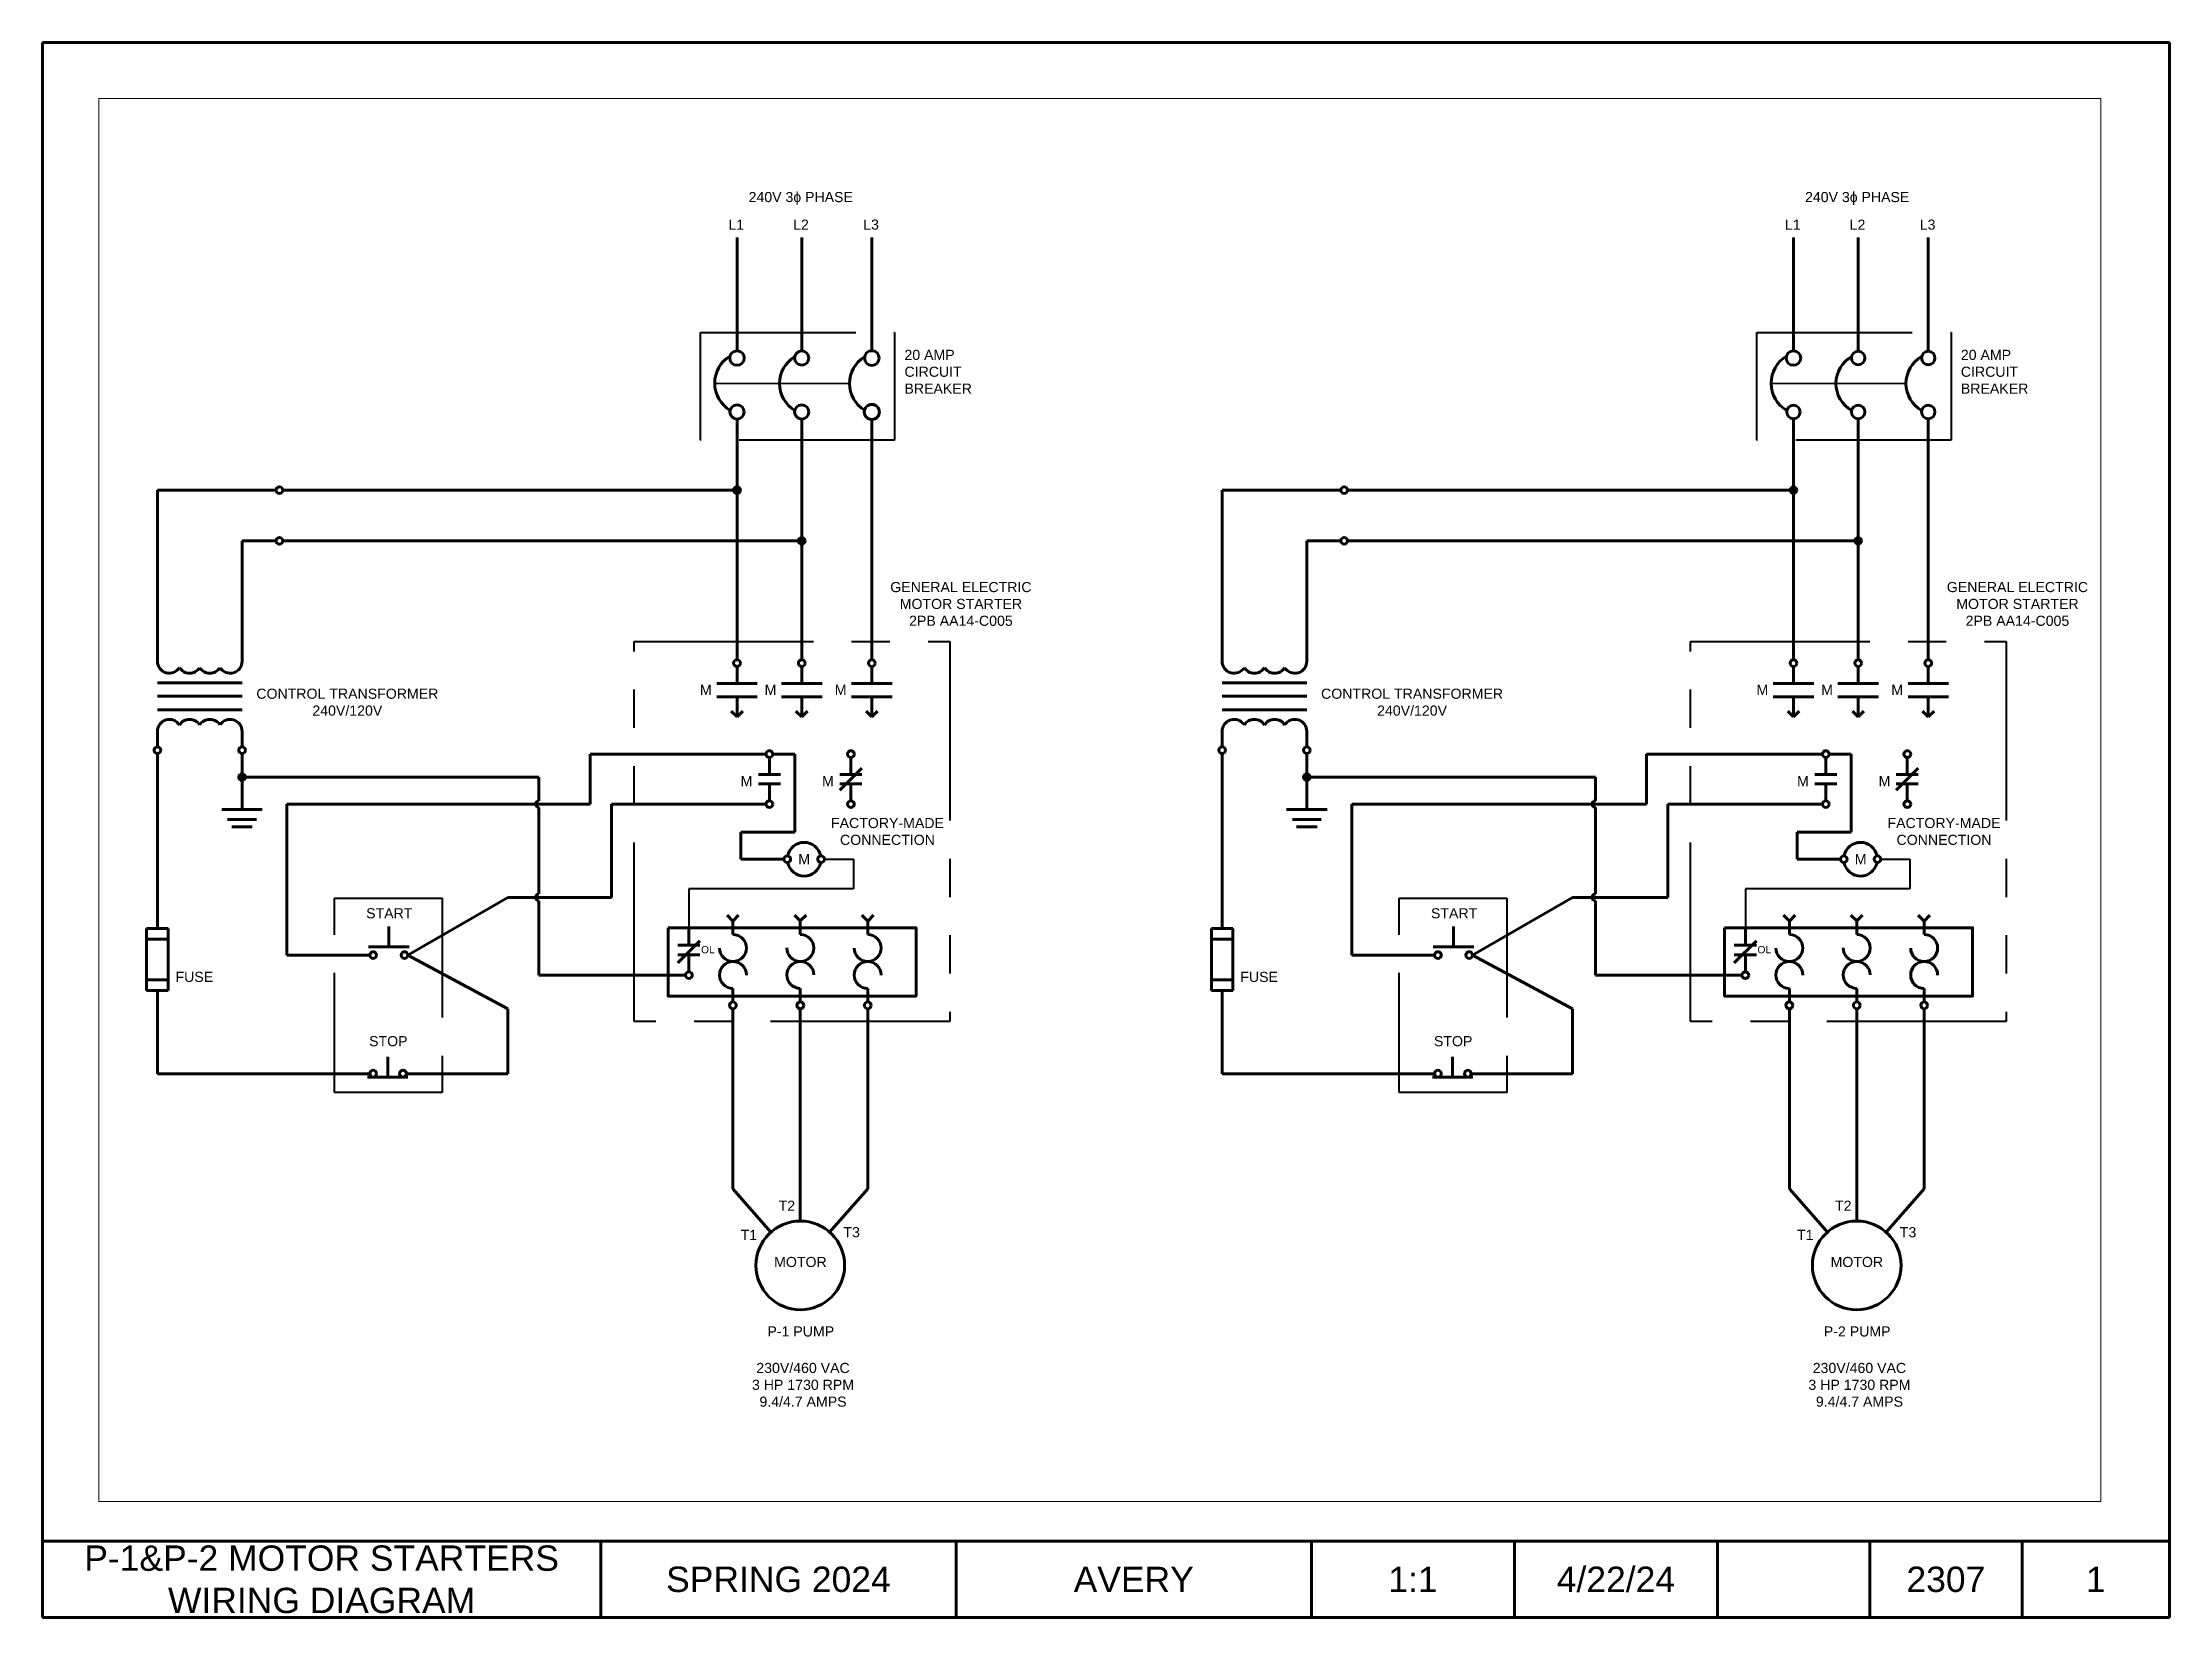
# Paper-space layout '1' of a CAD drawing. Header units: inches. Extents: x 0 to 10.5, y 0.1 to 7.8.
# The model-space entities are those that its viewports show. They can reach past a viewport. Long polylines and large blocks are cut down to what shows.
import ezdxf

# ---------------------------------------------------------------- set-up
doc = ezdxf.new("R2010")
doc.units = ezdxf.units.IN
doc.header["$MEASUREMENT"] = 0
doc.linetypes.add('PHANTOM2', pattern=[1.25, 0.625, -0.125, 0.125, -0.125, 0.125, -0.125])
doc.layers.get('0').update_dxf_attribs({"color": 255})
for name, color, linetype, lineweight in [('Border', 5, 'Continuous', 80), ('Electrical Enclosure', 4, 'PHANTOM2', 40), ('Hidden', 6, 'Continuous', 40), ('Object', 1, 'Continuous', 60), ('Text', 7, 'Continuous', 30)]:
    doc.layers.add(name, color=color, linetype=linetype, lineweight=lineweight)
doc.layers.add('VP', color=8, linetype='Continuous', plot=False)
doc.styles.get("Standard").update_dxf_attribs({"font": 'arial.ttf'})

# ---------------------------------------------------------------- blocks, each defined once
blk = doc.blocks.new('PUSHBUTTON STOP')
for p, q in [((0.171, 0.175), (0.171, -0.012)), ((-0.017, -0.012), (0.358, -0.012))]:
    blk.add_line(p, q)
for centre in [(0.035, 0.019), (0.312, 0.019)]:
    blk.add_circle(centre, 0.0312)

msp = doc.modelspace()

# ---------------------------------------------------------------- hatches: boundary and pattern name
at = {"layer": 'Object'}
h = msp.add_hatch(color=256, dxfattribs=at)
h.dxf.hatch_style = 1
h.paths.add_polyline_path([(169.474, 120.5, 1), (169.536, 120.5, 1)])
h = msp.add_hatch(color=256, dxfattribs=at)
h.dxf.hatch_style = 1
h.paths.add_polyline_path([(179.269, 120.5, 1), (179.332, 120.5, 1)])
h = msp.add_hatch(color=256, dxfattribs=at)
h.dxf.hatch_style = 1
h.paths.add_polyline_path([(170.074, 120.03, 1), (170.136, 120.03, 1)])
h = msp.add_hatch(color=256, dxfattribs=at)
h.dxf.hatch_style = 1
h.paths.add_polyline_path([(179.869, 120.03, 1), (179.932, 120.03, 1)])
h = msp.add_hatch(color=256, dxfattribs=at)
h.dxf.hatch_style = 1
h.paths.add_polyline_path([(164.884, 117.838, 1), (164.947, 117.838, 1)])
h = msp.add_hatch(color=256, dxfattribs=at)
h.dxf.hatch_style = 1
h.paths.add_polyline_path([(174.757, 117.838, 1), (174.82, 117.838, 1)])

# ---------------------------------------------------------------- linework, layer by layer
at = {"layer": 'Electrical Enclosure', "ltscale": 0.65}
for points in [[(170.966, 121.962), (170.966, 120.962), (169.166, 120.962), (169.166, 121.962)], [(180.761, 121.962), (180.761, 120.962), (178.961, 120.962), (178.961, 121.962)]]:
    msp.add_lwpolyline(points, close=True, dxfattribs=at)
at = {"layer": 'Electrical Enclosure', "ltscale": 0.75}
for points in [[(168.552, 119.096), (171.477, 119.096), (171.477, 115.571), (168.552, 115.571)], [(178.347, 119.096), (181.272, 119.096), (181.272, 115.571), (178.347, 115.571)]]:
    msp.add_lwpolyline(points, close=True, dxfattribs=at)
at = {"layer": 'Electrical Enclosure', "ltscale": 0.5}
for points in [[(165.772, 116.715), (166.772, 116.715), (166.772, 114.915), (165.772, 114.915)], [(175.644, 116.715), (176.644, 116.715), (176.644, 114.915), (175.644, 114.915)]]:
    msp.add_lwpolyline(points, close=True, dxfattribs=at)
at = {"layer": 'Hidden'}
for p, q in [((169.298, 121.492), (170.548, 121.488)), ((179.094, 121.492), (180.344, 121.488)), ((170.315, 117.077), (170.584, 117.077)), ((170.584, 117.077), (170.584, 116.802)), ((180.11, 117.077), (180.379, 117.077)), ((180.379, 117.077), (180.379, 116.802)), ((170.584, 116.802), (169.059, 116.802)), ((169.059, 116.802), (169.059, 116.435)), ((180.379, 116.802), (178.854, 116.802)), ((178.854, 116.802), (178.854, 116.435))]:
    msp.add_line(p, q, dxfattribs=at)
at = {"layer": 'Object'}
for p, q in [((169.505, 121.793), (169.505, 122.842)), ((170.105, 121.791), (170.105, 122.842)), ((170.755, 121.793), (170.755, 122.842)), ((179.3, 121.793), (179.3, 122.842)), ((179.9, 121.788), (179.9, 122.842)), ((180.55, 121.788), (180.55, 122.842)), ((169.505, 120.5), (169.505, 121.159)), ((170.105, 118.927), (170.105, 121.159)), ((170.755, 121.155), (170.755, 118.927)), ((179.3, 120.5), (179.3, 121.163)), ((179.9, 118.927), (179.9, 121.163)), ((180.55, 121.163), (180.55, 118.927)), ((164.131, 119.056), (164.131, 120.5)), ((164.131, 120.5), (165.231, 120.5)), ((165.293, 120.5), (169.505, 120.5)), ((169.505, 118.927), (169.505, 120.5)), ((174.003, 119.056), (174.003, 120.5)), ((174.003, 120.5), (175.103, 120.5)), ((175.166, 120.5), (179.3, 120.5)), ((179.3, 118.927), (179.3, 120.5)), ((164.916, 120.03), (164.916, 118.913)), ((164.916, 120.03), (165.231, 120.03)), ((165.293, 120.03), (170.105, 120.03)), ((174.788, 120.03), (174.788, 118.913)), ((174.788, 120.03), (175.103, 120.03)), ((175.166, 120.03), (179.9, 120.03)), ((164.131, 119.056), (164.131, 118.913)), ((174.003, 119.056), (174.003, 118.913)), ((169.505, 118.864), (169.505, 118.708)), ((170.105, 118.864), (170.105, 118.708)), ((170.755, 118.864), (170.755, 118.708)), ((179.3, 118.864), (179.3, 118.708)), ((179.9, 118.864), (179.9, 118.708)), ((180.55, 118.864), (180.55, 118.708)), ((164.131, 118.713), (164.916, 118.713)), ((164.131, 118.588), (164.916, 118.588)), ((169.505, 118.583), (169.505, 118.396)), ((170.105, 118.583), (170.105, 118.396)), ((170.755, 118.583), (170.755, 118.396)), ((174.003, 118.713), (174.788, 118.713)), ((174.003, 118.588), (174.788, 118.588)), ((179.3, 118.583), (179.3, 118.396)), ((179.9, 118.583), (179.9, 118.396)), ((180.55, 118.583), (180.55, 118.396)), ((164.131, 118.463), (164.916, 118.463)), ((169.505, 118.396), (169.451, 118.449)), ((169.505, 118.396), (169.559, 118.449)), ((169.505, 118.449), (169.505, 118.449)), ((170.105, 118.396), (170.051, 118.449)), ((170.105, 118.396), (170.159, 118.449)), ((170.105, 118.449), (170.105, 118.449)), ((170.755, 118.396), (170.701, 118.449)), ((170.755, 118.396), (170.809, 118.449)), ((170.755, 118.449), (170.755, 118.449)), ((174.003, 118.463), (174.788, 118.463)), ((179.3, 118.396), (179.247, 118.449)), ((179.3, 118.396), (179.354, 118.449)), ((179.3, 118.449), (179.3, 118.449)), ((179.9, 118.396), (179.847, 118.449)), ((179.9, 118.396), (179.954, 118.449)), ((179.9, 118.449), (179.9, 118.449)), ((180.55, 118.396), (180.497, 118.449)), ((180.55, 118.396), (180.604, 118.449)), ((180.55, 118.449), (180.55, 118.449)), ((164.131, 118.263), (164.131, 118.119)), ((164.916, 118.119), (164.916, 118.263)), ((164.916, 118.119), (164.916, 118.263)), ((164.916, 118.263), (164.916, 118.119)), ((174.003, 118.263), (174.003, 118.119)), ((174.788, 118.119), (174.788, 118.263)), ((174.788, 118.119), (174.788, 118.263)), ((174.788, 118.263), (174.788, 118.119)), ((164.131, 118.056), (164.131, 117.834)), ((164.916, 118.056), (164.916, 117.838)), ((168.143, 117.588), (168.143, 118.052)), ((168.143, 118.052), (169.774, 118.052)), ((169.805, 118.021), (169.805, 117.864)), ((169.836, 118.052), (170.041, 118.052)), ((170.041, 118.052), (170.041, 117.327)), ((170.561, 118.021), (170.561, 117.864)), ((174.003, 118.056), (174.003, 117.834)), ((174.788, 118.056), (174.788, 117.838)), ((177.939, 117.588), (177.939, 118.052)), ((177.939, 118.052), (179.569, 118.052)), ((179.6, 118.021), (179.6, 117.864)), ((179.632, 118.052), (179.836, 118.052)), ((179.836, 118.052), (179.836, 117.327)), ((180.356, 118.021), (180.356, 117.864)), ((164.131, 117.834), (164.131, 116.434)), ((164.916, 117.838), (164.916, 117.538)), ((164.916, 117.838), (167.668, 117.838)), ((167.668, 117.838), (167.668, 117.619)), ((169.805, 117.775), (169.805, 117.619)), ((170.663, 117.922), (170.459, 117.718)), ((170.561, 117.775), (170.561, 117.619)), ((174.003, 117.834), (174.003, 116.434)), ((174.788, 117.838), (174.788, 117.538)), ((174.788, 117.838), (177.464, 117.838)), ((177.464, 117.838), (177.464, 117.619)), ((179.6, 117.775), (179.6, 117.619)), ((180.458, 117.922), (180.254, 117.718)), ((180.356, 117.775), (180.356, 117.619)), ((164.728, 117.538), (165.103, 117.538)), ((165.331, 117.588), (168.143, 117.588)), ((165.331, 117.588), (165.331, 116.188)), ((167.668, 117.556), (167.668, 116.755)), ((168.34, 116.723), (168.34, 117.588)), ((168.34, 117.588), (169.774, 117.588)), ((174.601, 117.538), (174.976, 117.538)), ((175.204, 117.588), (177.939, 117.588)), ((175.204, 117.588), (175.204, 116.188)), ((177.464, 117.556), (177.464, 116.755)), ((178.135, 116.723), (178.135, 117.588)), ((178.135, 117.588), (179.569, 117.588)), ((164.782, 117.444), (165.049, 117.444)), ((164.821, 117.378), (165.011, 117.378)), ((174.655, 117.444), (174.922, 117.444)), ((174.693, 117.378), (174.883, 117.378)), ((170.041, 117.327), (169.54, 117.327)), ((169.54, 117.327), (169.54, 117.077)), ((179.836, 117.327), (179.335, 117.327)), ((179.335, 117.327), (179.335, 117.077)), ((169.54, 117.077), (169.94, 117.077)), ((179.335, 117.077), (179.735, 117.077)), ((166.453, 116.188), (167.381, 116.723)), ((167.381, 116.723), (168.34, 116.723)), ((167.668, 116.692), (167.668, 116.002)), ((169.467, 116.503), (169.413, 116.557)), ((169.467, 116.503), (169.52, 116.557)), ((170.092, 116.504), (170.038, 116.557)), ((170.092, 116.504), (170.145, 116.557)), ((170.717, 116.503), (170.663, 116.557)), ((170.717, 116.503), (170.77, 116.557)), ((176.325, 116.188), (177.253, 116.723)), ((177.253, 116.723), (178.135, 116.723)), ((177.464, 116.692), (177.464, 116.002)), ((179.262, 116.503), (179.208, 116.557)), ((179.262, 116.503), (179.316, 116.557)), ((179.887, 116.504), (179.833, 116.557)), ((179.887, 116.504), (179.941, 116.557)), ((180.512, 116.503), (180.458, 116.557)), ((180.512, 116.503), (180.566, 116.557)), ((164.031, 115.859), (164.031, 116.434)), ((164.031, 116.434), (164.231, 116.434)), ((164.231, 116.434), (164.231, 115.859)), ((166.276, 116.453), (166.276, 116.265)), ((169.059, 116.435), (169.059, 116.279)), ((169.467, 116.378), (169.467, 116.503)), ((170.092, 116.379), (170.092, 116.504)), ((170.717, 116.378), (170.717, 116.503)), ((173.903, 115.859), (173.903, 116.434)), ((173.903, 116.434), (174.103, 116.434)), ((174.103, 116.434), (174.103, 115.859)), ((176.149, 116.453), (176.149, 116.265)), ((178.854, 116.435), (178.854, 116.279)), ((179.262, 116.378), (179.262, 116.503)), ((179.887, 116.379), (179.887, 116.504)), ((180.512, 116.378), (180.512, 116.503)), ((164.031, 116.334), (164.231, 116.334)), ((165.331, 116.188), (166.1, 116.188)), ((166.089, 116.265), (166.464, 116.265)), ((166.453, 116.188), (167.381, 115.688)), ((169.161, 116.321), (168.957, 116.117)), ((169.028, 116.189), (169.028, 116.188)), ((169.059, 116.189), (169.059, 116.033)), ((173.903, 116.334), (174.103, 116.334)), ((175.204, 116.188), (175.973, 116.188)), ((175.961, 116.265), (176.336, 116.265)), ((176.325, 116.188), (177.253, 115.688)), ((178.956, 116.321), (178.752, 116.117)), ((178.823, 116.189), (178.823, 116.188)), ((178.854, 116.189), (178.854, 116.033)), ((164.231, 115.959), (164.031, 115.959)), ((167.668, 116.002), (169.028, 116.002)), ((174.103, 115.959), (173.903, 115.959)), ((177.464, 116.002), (178.823, 116.002)), ((164.231, 115.859), (164.031, 115.859)), ((164.131, 115.859), (164.131, 115.088)), ((169.467, 115.753), (169.467, 115.878)), ((170.092, 115.754), (170.092, 115.879)), ((170.717, 115.753), (170.717, 115.878)), ((174.103, 115.859), (173.903, 115.859)), ((174.003, 115.859), (174.003, 115.088)), ((179.262, 115.753), (179.262, 115.878)), ((179.887, 115.754), (179.887, 115.879)), ((180.512, 115.753), (180.512, 115.878)), ((167.381, 115.088), (167.381, 115.688)), ((169.467, 115.691), (169.467, 114.021)), ((170.092, 115.691), (170.092, 113.721)), ((170.717, 115.691), (170.717, 114.021)), ((177.253, 115.088), (177.253, 115.688)), ((179.262, 115.691), (179.262, 114.021)), ((179.887, 115.691), (179.887, 113.721)), ((180.512, 115.691), (180.512, 114.021)), ((164.131, 115.088), (166.1, 115.088)), ((166.439, 115.088), (167.381, 115.088)), ((174.003, 115.088), (175.973, 115.088)), ((176.312, 115.088), (177.253, 115.088)), ((169.467, 114.021), (169.82, 113.619)), ((170.717, 114.021), (170.363, 113.619)), ((179.262, 114.021), (179.616, 113.619)), ((180.512, 114.021), (180.159, 113.619))]:
    msp.add_line(p, q, dxfattribs=at)
for points in [[(169.693, 118.708), (169.318, 118.708)], [(169.318, 118.583), (169.693, 118.583)], [(170.293, 118.708), (169.918, 118.708)], [(169.918, 118.583), (170.293, 118.583)], [(170.943, 118.708), (170.568, 118.708)], [(170.568, 118.583), (170.943, 118.583)], [(179.488, 118.708), (179.113, 118.708)], [(179.113, 118.583), (179.488, 118.583)], [(180.088, 118.708), (179.713, 118.708)], [(179.713, 118.583), (180.088, 118.583)], [(180.738, 118.708), (180.363, 118.708)], [(180.363, 118.583), (180.738, 118.583)], [(169.907, 117.864), (169.703, 117.864)], [(169.703, 117.775), (169.907, 117.775)], [(170.663, 117.864), (170.459, 117.864)], [(170.459, 117.775), (170.663, 117.775)], [(179.702, 117.864), (179.498, 117.864)], [(179.498, 117.775), (179.702, 117.775)], [(180.458, 117.864), (180.254, 117.864)], [(180.254, 117.775), (180.458, 117.775)], [(169.161, 116.279), (168.957, 116.279)], [(168.957, 116.189), (169.161, 116.189)], [(178.956, 116.279), (178.752, 116.279)], [(178.752, 116.189), (178.956, 116.189)]]:
    msp.add_lwpolyline(points, dxfattribs=at)
for points in [[(168.866, 116.441), (171.166, 116.441), (171.166, 115.808), (168.866, 115.808)], [(178.661, 116.441), (180.961, 116.441), (180.961, 115.808), (178.661, 115.808)]]:
    msp.add_lwpolyline(points, close=True, dxfattribs=at)
for centre, radius in [((169.505, 121.725), 0.0675), ((170.105, 121.725), 0.066), ((170.755, 121.725), 0.068), ((179.3, 121.725), 0.0675), ((179.9, 121.725), 0.0625), ((180.55, 121.725), 0.0625), ((169.505, 121.225), 0.0656), ((170.105, 121.225), 0.0657), ((170.755, 121.225), 0.0696), ((179.3, 121.225), 0.0625), ((179.9, 121.225), 0.0625), ((180.55, 121.225), 0.0625), ((165.262, 120.5), 0.0312), ((169.505, 120.5), 0.0312), ((175.135, 120.5), 0.0312), ((179.3, 120.5), 0.0312), ((165.262, 120.03), 0.0312), ((170.105, 120.03), 0.0312), ((175.135, 120.03), 0.0312), ((179.9, 120.03), 0.0312), ((169.505, 118.896), 0.0312), ((170.105, 118.896), 0.0312), ((170.755, 118.896), 0.0312), ((179.3, 118.896), 0.0312), ((179.9, 118.896), 0.0312), ((180.55, 118.896), 0.0312), ((164.131, 118.088), 0.0312), ((164.916, 118.088), 0.0312), ((169.805, 118.052), 0.0312), ((170.561, 118.052), 0.0312), ((174.003, 118.088), 0.0312), ((174.788, 118.088), 0.0312), ((179.6, 118.052), 0.0312), ((180.356, 118.052), 0.0312), ((164.916, 117.838), 0.0312), ((174.788, 117.838), 0.0312), ((169.805, 117.588), 0.0312), ((170.561, 117.588), 0.0312), ((179.6, 117.588), 0.0312), ((180.356, 117.588), 0.0312), ((169.971, 117.077), 0.0312), ((170.284, 117.077), 0.0312), ((179.767, 117.077), 0.0312), ((180.079, 117.077), 0.0312), ((166.131, 116.188), 0.0312), ((166.422, 116.188), 0.0312), ((176.004, 116.188), 0.0312), ((176.294, 116.188), 0.0312), ((169.059, 116.002), 0.0312), ((178.854, 116.002), 0.0312), ((169.467, 115.722), 0.0312), ((170.092, 115.722), 0.0312), ((170.717, 115.722), 0.0312), ((179.262, 115.722), 0.0312), ((179.887, 115.722), 0.0312), ((180.512, 115.722), 0.0312), ((170.092, 113.31), 0.411), ((179.887, 113.31), 0.411)]:
    msp.add_circle(centre, radius, dxfattribs=at)
for centre, radius, start, end in [((169.592, 121.492), 0.294, 121.1248, 239.1031), ((170.188, 121.489), 0.289, 120.5807, 239.5672), ((170.836, 121.488), 0.288, 120.9922, 238.9334), ((179.387, 121.492), 0.294, 121.1248, 239.7379), ((179.983, 121.489), 0.289, 119.6236, 240.232), ((180.631, 121.488), 0.288, 119.5564, 240.4268), ((164.242, 118.913), 0.111, 180, 327.5367), ((164.318, 118.913), 0.0625, 285.9307, 286.3813), ((164.429, 118.913), 0.111, 212.4633, 327.5367), ((164.617, 118.913), 0.111, 212.4633, 327.5367), ((164.805, 118.913), 0.111, 212.4633, 0), ((164.728, 118.913), 0.0625, 253.6187, 254.0693), ((174.114, 118.913), 0.111, 180, 327.5367), ((174.191, 118.913), 0.0625, 285.9307, 286.3813), ((174.302, 118.913), 0.111, 212.4633, 327.5367), ((174.49, 118.913), 0.111, 212.4633, 327.5367), ((174.677, 118.913), 0.111, 212.4633, 0), ((174.601, 118.913), 0.0625, 253.6187, 254.0693), ((164.242, 118.263), 0.111, 32.4633, 180), ((164.429, 118.263), 0.111, 32.4633, 147.5367), ((164.617, 118.263), 0.111, 32.4633, 147.5367), ((164.805, 118.263), 0.111, 0, 147.5367), ((174.114, 118.263), 0.111, 32.4633, 180), ((174.302, 118.263), 0.111, 32.4633, 147.5367), ((174.49, 118.263), 0.111, 32.4633, 147.5367), ((174.677, 118.263), 0.111, 0, 147.5367), ((167.668, 117.588), 0.0312, 90, 270), ((177.464, 117.588), 0.0312, 90, 270), ((170.128, 117.077), 0.156, 11.4783, 168.5217), ((179.923, 117.077), 0.156, 11.4783, 168.5217), ((170.128, 117.077), 0.156, 191.4783, 348.5217), ((179.923, 117.077), 0.156, 191.4783, 348.5217), ((167.668, 116.723), 0.0312, 90, 270), ((177.464, 116.723), 0.0312, 90, 270), ((169.467, 116.253), 0.125, 180.0098, 90.0098), ((170.092, 116.254), 0.125, 180.0098, 90.0098), ((170.717, 116.253), 0.125, 180.0098, 90.0098), ((179.262, 116.253), 0.125, 180.0098, 90.0098), ((179.887, 116.254), 0.125, 180.0098, 90.0098), ((180.512, 116.253), 0.125, 180.0098, 90.0098), ((169.467, 116.003), 0.125, 0.0098, 270.0098), ((170.092, 116.004), 0.125, 0.0098, 270.0098), ((170.717, 116.003), 0.125, 0.0098, 270.0098), ((179.262, 116.003), 0.125, 0.0098, 270.0098), ((179.887, 116.004), 0.125, 0.0098, 270.0098), ((180.512, 116.003), 0.125, 0.0098, 270.0098)]:
    msp.add_arc(centre, radius, start, end, dxfattribs=at)

# ---------------------------------------------------------------- block references
for p in [(166.096, 115.069), (175.969, 115.069)]:
    msp.add_blockref('PUSHBUTTON STOP', p, dxfattribs=at)

# ---------------------------------------------------------------- texts
at = {"attachment_point": 5}
for s, width, heights, insert, char_height in [('240V 3ɸ PHASE', 1.23918, [0.305], (179.891, 123.204), 0.09375), ('L1', 0.35074, [0], (179.294, 122.962), 0.0938), ('L2', 0.35074, [0], (179.894, 122.962), 0.0938), ('L3', 0.35074, [0], (180.544, 122.962), 0.0938)]:
    msp.add_mtext_dynamic_manual_height_columns(s, width=width, gutter_width=0.469, heights=heights, dxfattribs=dict(at, insert=insert, char_height=char_height))
at = {"layer": 'Text', "attachment_point": 5}
for s, width, heights, insert, char_height in [('240V 3ɸ PHASE', 1.23918, [0.305], (170.096, 123.204), 0.09375), ('L1', 0.35074, [0], (169.498, 122.962), 0.0938), ('L2', 0.35074, [0], (170.098, 122.962), 0.0938), ('L3', 0.35074, [0], (170.748, 122.962), 0.0938), ('\\pxql;20 AMP \\PCIRCUIT \\PBREAKER', 1.48529, [0.66], (171.8, 121.598), 0.09375), ('\\pxql;20 AMP \\PCIRCUIT \\PBREAKER', 1.48529, [0.66], (181.595, 121.598), 0.09375), ('GENERAL ELECTRIC \\PMOTOR STARTER\\P2PB AA14-C005', 3.26833, [0.769], (171.581, 119.444), 0.09375), ('GENERAL ELECTRIC \\PMOTOR STARTER\\P2PB AA14-C005', 3.26833, [0.769], (181.377, 119.444), 0.09375), ('CONTROL TRANSFORMER 240V/120V', 1.68493, [0.305], (165.892, 118.533), 0.09375), ('M', 0.35074, [0], (169.216, 118.648), 0.0938), ('M', 0.35074, [0], (169.816, 118.648), 0.0938), ('M', 0.35074, [0], (170.466, 118.648), 0.0938), ('CONTROL TRANSFORMER 240V/120V', 1.68493, [0.305], (175.764, 118.533), 0.09375), ('M', 0.35074, [0], (179.012, 118.648), 0.0938), ('M', 0.35074, [0], (179.612, 118.648), 0.0938), ('M', 0.35074, [0], (180.262, 118.648), 0.0938), ('M', 0.35074, [0], (169.593, 117.801), 0.0938), ('M', 0.35074, [0], (170.348, 117.801), 0.0938), ('M', 0.35074, [0], (179.388, 117.801), 0.0938), ('M', 0.35074, [0], (180.144, 117.801), 0.0938), ('FACTORY-MADE CONNECTION', 1.23918, [0.305], (170.9, 117.334), 0.09375), ('FACTORY-MADE CONNECTION', 1.23918, [0.305], (180.696, 117.334), 0.09375), ('M', 0.35074, [0], (170.128, 117.077), 0.0938), ('M', 0.35074, [0], (179.923, 117.077), 0.0938), ('START', 0.35074, [0], (166.281, 116.575), 0.0938), ('START', 0.35074, [0], (176.154, 116.575), 0.0938), ('OL', 0.35074, [0], (169.235, 116.238), 0.0675), ('OL', 0.35074, [0], (179.03, 116.238), 0.0675), ('FUSE', 0.35074, [0.0969], (164.473, 115.985), 0.0938), ('FUSE', 0.35074, [0.0969], (174.346, 115.985), 0.0938), ('STOP', 0.35074, [0], (166.272, 115.389), 0.0938), ('STOP', 0.35074, [0], (176.145, 115.389), 0.0938), ('T2', 0.35074, [0], (169.967, 113.863), 0.0938), ('T2', 0.35074, [0], (179.762, 113.863), 0.0938), ('T1', 0.35074, [0], (169.615, 113.593), 0.0938), ('T3', 0.35074, [0], (170.568, 113.617), 0.0938), ('T1', 0.35074, [0], (179.41, 113.593), 0.0938), ('T3', 0.35074, [0], (180.363, 113.617), 0.0938), ('MOTOR', 0.35074, [0], (170.093, 113.341), 0.0938), ('MOTOR', 0.35074, [0], (179.888, 113.341), 0.0938), ('P-1 PUMP', 1.0517, [0], (170.096, 112.697), 0.0938), ('P-2 PUMP', 1.0517, [0], (179.891, 112.697), 0.0938), ('230V/460 VAC\\P3 HP 1730 RPM\\P9.4/4.7 AMPS', 1.61521, [0], (170.117, 112.202), 0.09375), ('230V/460 VAC\\P3 HP 1730 RPM\\P9.4/4.7 AMPS', 1.61521, [0], (179.912, 112.202), 0.09375)]:
    msp.add_mtext_dynamic_manual_height_columns(s, width=width, gutter_width=0.469, heights=heights, dxfattribs=dict(at, insert=insert, char_height=char_height))

psp = doc.layouts.new('1')

# ---------------------------------------------------------------- linework, layer by layer
at = {"layer": 'Border'}
for p, q in [((0.008, 0.053), (0.008, 7.812)), ((0.008, 7.812), (10.484, 7.812)), ((10.484, 7.812), (10.484, 0.053)), ((0.008, 0.428), (10.484, 0.428)), ((2.758, 0.053), (2.758, 0.428)), ((4.508, 0.053), (4.508, 0.428)), ((6.258, 0.053), (6.258, 0.428)), ((7.258, 0.053), (7.258, 0.428)), ((8.258, 0.053), (8.258, 0.428)), ((9.008, 0.053), (9.008, 0.428)), ((9.758, 0.053), (9.758, 0.428)), ((0.008, 0.053), (10.484, 0.053))]:
    psp.add_line(p, q, dxfattribs=at)

# ---------------------------------------------------------------- texts
at = {"layer": 'Text', "char_height": 0.125, "attachment_point": 5}
for s, width, insert in [('P-1&P-2 MOTOR STARTERS WIRING DIAGRAM', 2.75, (1.383, 0.24)), ('SPRING 2024', 1.75, (3.633, 0.24)), ('AVERY', 1.75, (5.383, 0.24)), ('1:1', 1, (6.758, 0.24)), ('4/22/24', 1, (7.758, 0.24)), ('2307', 0.75, (9.383, 0.24)), ('1', 0.7258, (10.121, 0.24))]:
    psp.add_mtext_dynamic_manual_height_columns(s, width=width, gutter_width=0.625, heights=[0], dxfattribs=dict(at, insert=insert))

# ---------------------------------------------------------------- viewports
at = {"layer": 'VP'}
psp.add_viewport(center=(5.216, 4.08), size=(9.861, 6.91206), view_center_point=(172.869, 117.626), view_height=13.01189, dxfattribs=at)

doc.saveas('drawing.dxf')
